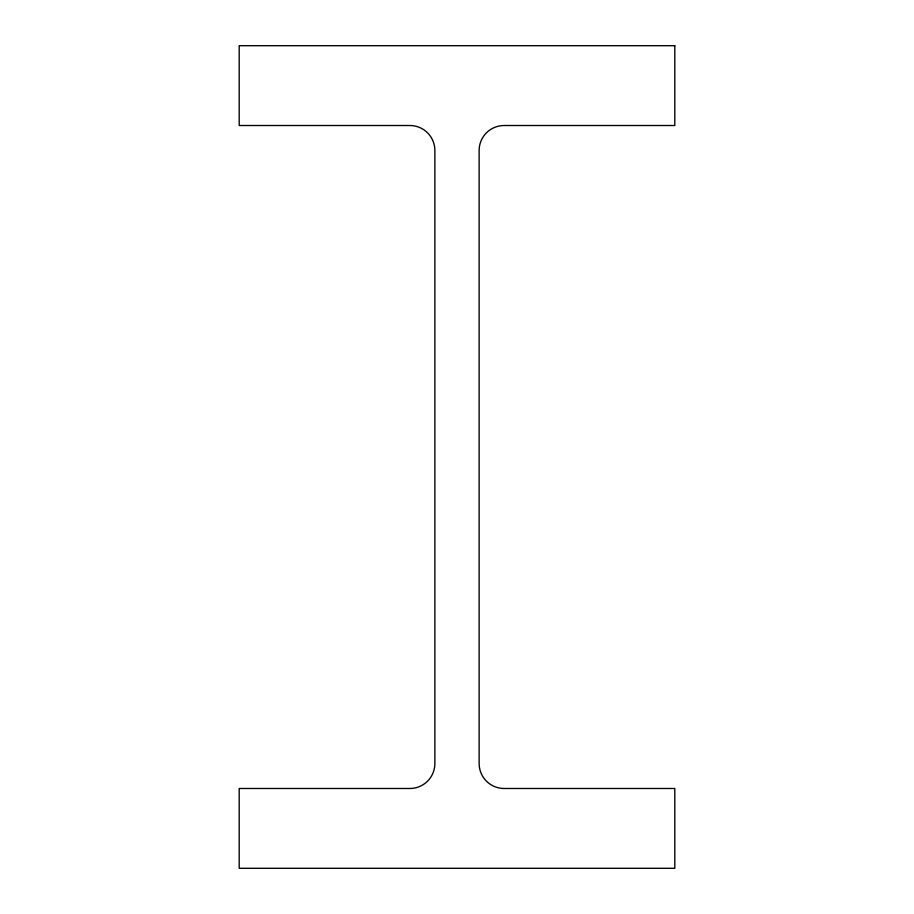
<?xml version="1.0" encoding="UTF-8"?>
<svg xmlns="http://www.w3.org/2000/svg" width="914" height="914" viewBox="0 0 914 914"><rect width="100%" height="100%" fill="white"/><g stroke="black" fill="none" stroke-linecap="round" stroke-linejoin="round"><path stroke-width="1.37" d="M674.806 45.7L239.194 45.7L239.194 125.515L409.883 125.515A24.986 24.986 0 0 1 434.87 150.49L434.87 763.51A24.986 24.986 0 0 1 409.883 788.485L239.194 788.485L239.194 868.3L674.806 868.3L674.806 788.485L504.117 788.485A24.986 24.986 0 0 1 479.13 763.51L479.13 150.49A24.986 24.986 0 0 1 504.117 125.515L674.806 125.515L674.806 45.7"/></g></svg>
